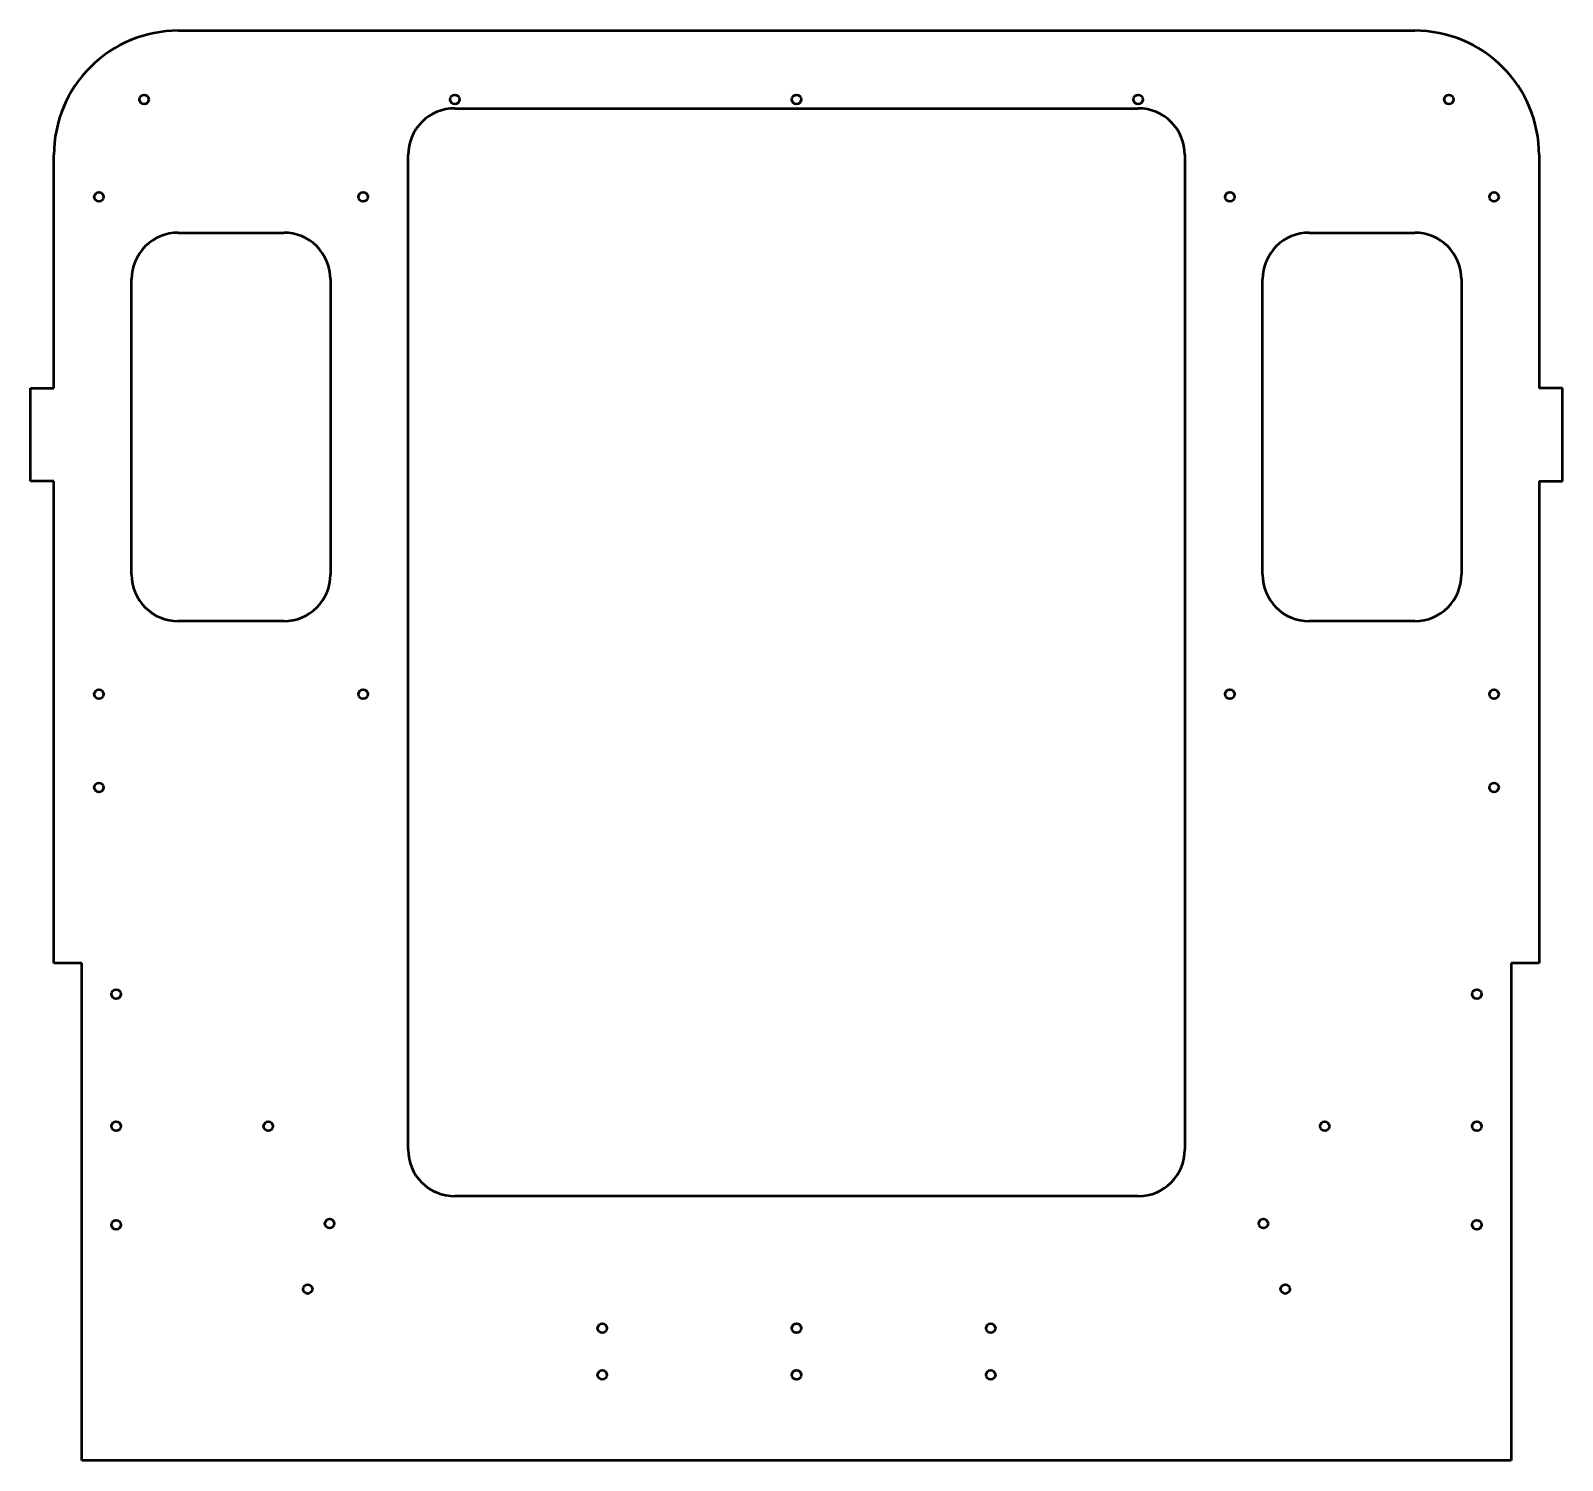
# Model space of a CAD drawing. Header units: millimetres. Extents: x -4457 to 5436, y 521 to 6420.
# Drawn here: x -1031 to -45, y 3046 to 3966 of the extents above; entities that cross this region are included whole.
import ezdxf

# ---------------------------------------------------------------- set-up
doc = ezdxf.new("R2010")
doc.units = ezdxf.units.MM
doc.header["$MEASUREMENT"] = 0
doc.layers.add('layer 1', color=7, linetype='Continuous')

msp = doc.modelspace()

# ---------------------------------------------------------------- linework, layer by layer
at = {"layer": 'layer 1', "lineweight": 50}
for points, knots in [([(-936.0222, 3966.0566), (-957.2395, 3966.0566), (-977.5878, 3957.6281), (-992.5907, 3942.6252), (-992.5907, 3942.6252), (-1007.5936, 3927.6223), (-1016.0222, 3907.274), (-1016.0222, 3886.0566)], [0, 0, 0, 0, 0.33333333, 0.33333333, 0.33333333, 0.33333333, 1, 1, 1, 1]), ([(-60.0222, 3886.0566), (-60.0222, 3907.274), (-68.4507, 3927.6223), (-83.4536, 3942.6252), (-83.4536, 3942.6252), (-98.4566, 3957.6281), (-118.8049, 3966.0566), (-140.0222, 3966.0566)], [0, 0, 0, 0, 0.33333333, 0.33333333, 0.33333333, 0.33333333, 1, 1, 1, 1]), ([(-955.0222, 3921.8066), (-955.0222, 3923.4635), (-956.3653, 3924.8066), (-958.0222, 3924.8066), (-958.0222, 3924.8066), (-959.679, 3924.8066), (-961.0222, 3923.4635), (-961.0222, 3921.8066), (-961.0222, 3921.8066), (-961.0222, 3920.1498), (-959.679, 3918.8066), (-958.0222, 3918.8066), (-958.0222, 3918.8066), (-956.3653, 3918.8066), (-955.0222, 3920.1498), (-955.0222, 3921.8066)], [0, 0, 0, 0, 0.2, 0.2, 0.2, 0.2, 0.4, 0.4, 0.4, 0.4, 0.6, 0.6, 0.6, 0.6, 1, 1, 1, 1]), ([(-755.0222, 3921.8066), (-755.0222, 3923.4635), (-756.3653, 3924.8066), (-758.0222, 3924.8066), (-758.0222, 3924.8066), (-759.679, 3924.8066), (-761.0222, 3923.4635), (-761.0222, 3921.8066), (-761.0222, 3921.8066), (-761.0222, 3920.1498), (-759.679, 3918.8066), (-758.0222, 3918.8066), (-758.0222, 3918.8066), (-756.3653, 3918.8066), (-755.0222, 3920.1498), (-755.0222, 3921.8066)], [0, 0, 0, 0, 0.2, 0.2, 0.2, 0.2, 0.4, 0.4, 0.4, 0.4, 0.6, 0.6, 0.6, 0.6, 1, 1, 1, 1]), ([(-535.0222, 3921.8066), (-535.0222, 3923.4635), (-536.3653, 3924.8066), (-538.0222, 3924.8066), (-538.0222, 3924.8066), (-539.679, 3924.8066), (-541.0222, 3923.4635), (-541.0222, 3921.8066), (-541.0222, 3921.8066), (-541.0222, 3920.1498), (-539.679, 3918.8066), (-538.0222, 3918.8066), (-538.0222, 3918.8066), (-536.3653, 3918.8066), (-535.0222, 3920.1498), (-535.0222, 3921.8066)], [0, 0, 0, 0, 0.2, 0.2, 0.2, 0.2, 0.4, 0.4, 0.4, 0.4, 0.6, 0.6, 0.6, 0.6, 1, 1, 1, 1]), ([(-315.0222, 3921.8066), (-315.0222, 3923.4635), (-316.3653, 3924.8066), (-318.0222, 3924.8066), (-318.0222, 3924.8066), (-319.679, 3924.8066), (-321.0222, 3923.4635), (-321.0222, 3921.8066), (-321.0222, 3921.8066), (-321.0222, 3920.1498), (-319.679, 3918.8066), (-318.0222, 3918.8066), (-318.0222, 3918.8066), (-316.3653, 3918.8066), (-315.0222, 3920.1498), (-315.0222, 3921.8066)], [0, 0, 0, 0, 0.2, 0.2, 0.2, 0.2, 0.4, 0.4, 0.4, 0.4, 0.6, 0.6, 0.6, 0.6, 1, 1, 1, 1]), ([(-115.0222, 3921.8066), (-115.0222, 3923.4635), (-116.3653, 3924.8066), (-118.0222, 3924.8066), (-118.0222, 3924.8066), (-119.679, 3924.8066), (-121.0222, 3923.4635), (-121.0222, 3921.8066), (-121.0222, 3921.8066), (-121.0222, 3920.1498), (-119.679, 3918.8066), (-118.0222, 3918.8066), (-118.0222, 3918.8066), (-116.3653, 3918.8066), (-115.0222, 3920.1498), (-115.0222, 3921.8066)], [0, 0, 0, 0, 0.2, 0.2, 0.2, 0.2, 0.4, 0.4, 0.4, 0.4, 0.6, 0.6, 0.6, 0.6, 1, 1, 1, 1]), ([(-758.0222, 3916.0566), (-765.9787, 3916.0566), (-773.6093, 3912.8959), (-779.2354, 3907.2698), (-779.2354, 3907.2698), (-784.8615, 3901.6438), (-788.0222, 3894.0131), (-788.0222, 3886.0566)], [0, 0, 0, 0, 0.33333333, 0.33333333, 0.33333333, 0.33333333, 1, 1, 1, 1]), ([(-288.0222, 3886.0566), (-288.0222, 3894.0131), (-291.1829, 3901.6438), (-296.809, 3907.2698), (-296.809, 3907.2698), (-302.4351, 3912.8959), (-310.0657, 3916.0566), (-318.0222, 3916.0566)], [0, 0, 0, 0, 0.33333333, 0.33333333, 0.33333333, 0.33333333, 1, 1, 1, 1]), ([(-984.0222, 3859.0566), (-984.0222, 3860.7135), (-985.3653, 3862.0566), (-987.0222, 3862.0566), (-987.0222, 3862.0566), (-988.679, 3862.0566), (-990.0222, 3860.7135), (-990.0222, 3859.0566), (-990.0222, 3859.0566), (-990.0222, 3857.3998), (-988.679, 3856.0566), (-987.0222, 3856.0566), (-987.0222, 3856.0566), (-985.3653, 3856.0566), (-984.0222, 3857.3998), (-984.0222, 3859.0566)], [0, 0, 0, 0, 0.2, 0.2, 0.2, 0.2, 0.4, 0.4, 0.4, 0.4, 0.6, 0.6, 0.6, 0.6, 1, 1, 1, 1]), ([(-814.0222, 3859.0566), (-814.0222, 3860.7135), (-815.3653, 3862.0566), (-817.0222, 3862.0566), (-817.0222, 3862.0566), (-818.679, 3862.0566), (-820.0222, 3860.7135), (-820.0222, 3859.0566), (-820.0222, 3859.0566), (-820.0222, 3857.3998), (-818.679, 3856.0566), (-817.0222, 3856.0566), (-817.0222, 3856.0566), (-815.3653, 3856.0566), (-814.0222, 3857.3998), (-814.0222, 3859.0566)], [0, 0, 0, 0, 0.2, 0.2, 0.2, 0.2, 0.4, 0.4, 0.4, 0.4, 0.6, 0.6, 0.6, 0.6, 1, 1, 1, 1]), ([(-256.0222, 3859.0566), (-256.0222, 3860.7135), (-257.3653, 3862.0566), (-259.0222, 3862.0566), (-259.0222, 3862.0566), (-260.679, 3862.0566), (-262.0222, 3860.7135), (-262.0222, 3859.0566), (-262.0222, 3859.0566), (-262.0222, 3857.3998), (-260.679, 3856.0566), (-259.0222, 3856.0566), (-259.0222, 3856.0566), (-257.3653, 3856.0566), (-256.0222, 3857.3998), (-256.0222, 3859.0566)], [0, 0, 0, 0, 0.2, 0.2, 0.2, 0.2, 0.4, 0.4, 0.4, 0.4, 0.6, 0.6, 0.6, 0.6, 1, 1, 1, 1]), ([(-86.0222, 3859.0566), (-86.0222, 3860.7135), (-87.3653, 3862.0566), (-89.0222, 3862.0566), (-89.0222, 3862.0566), (-90.679, 3862.0566), (-92.0222, 3860.7135), (-92.0222, 3859.0566), (-92.0222, 3859.0566), (-92.0222, 3857.3998), (-90.679, 3856.0566), (-89.0222, 3856.0566), (-89.0222, 3856.0566), (-87.3653, 3856.0566), (-86.0222, 3857.3998), (-86.0222, 3859.0566)], [0, 0, 0, 0, 0.2, 0.2, 0.2, 0.2, 0.4, 0.4, 0.4, 0.4, 0.6, 0.6, 0.6, 0.6, 1, 1, 1, 1]), ([(-936.0222, 3836.0566), (-943.9787, 3836.0566), (-951.6093, 3832.8959), (-957.2354, 3827.2698), (-957.2354, 3827.2698), (-962.8615, 3821.6438), (-966.0222, 3814.0131), (-966.0222, 3806.0566)], [0, 0, 0, 0, 0.33333333, 0.33333333, 0.33333333, 0.33333333, 1, 1, 1, 1]), ([(-838.0222, 3806.0566), (-838.0222, 3814.0131), (-841.1829, 3821.6438), (-846.809, 3827.2698), (-846.809, 3827.2698), (-852.4351, 3832.8959), (-860.0657, 3836.0566), (-868.0222, 3836.0566)], [0, 0, 0, 0, 0.33333333, 0.33333333, 0.33333333, 0.33333333, 1, 1, 1, 1]), ([(-208.0222, 3836.0566), (-215.9787, 3836.0566), (-223.6093, 3832.8959), (-229.2354, 3827.2698), (-229.2354, 3827.2698), (-234.8615, 3821.6438), (-238.0222, 3814.0131), (-238.0222, 3806.0566)], [0, 0, 0, 0, 0.33333333, 0.33333333, 0.33333333, 0.33333333, 1, 1, 1, 1]), ([(-110.0222, 3806.0566), (-110.0222, 3814.0131), (-113.1829, 3821.6438), (-118.809, 3827.2698), (-118.809, 3827.2698), (-124.4351, 3832.8959), (-132.0657, 3836.0566), (-140.0222, 3836.0566)], [0, 0, 0, 0, 0.33333333, 0.33333333, 0.33333333, 0.33333333, 1, 1, 1, 1]), ([(-966.0222, 3616.0566), (-966.0222, 3608.1001), (-962.8615, 3600.4695), (-957.2354, 3594.8434), (-957.2354, 3594.8434), (-951.6093, 3589.2173), (-943.9787, 3586.0566), (-936.0222, 3586.0566)], [0, 0, 0, 0, 0.33333333, 0.33333333, 0.33333333, 0.33333333, 1, 1, 1, 1]), ([(-238.0222, 3616.0566), (-238.0222, 3608.1001), (-234.8615, 3600.4695), (-229.2354, 3594.8434), (-229.2354, 3594.8434), (-223.6093, 3589.2173), (-215.9787, 3586.0566), (-208.0222, 3586.0566)], [0, 0, 0, 0, 0.33333333, 0.33333333, 0.33333333, 0.33333333, 1, 1, 1, 1]), ([(-984.0222, 3539.0566), (-984.0222, 3540.7135), (-985.3653, 3542.0566), (-987.0222, 3542.0566), (-987.0222, 3542.0566), (-988.679, 3542.0566), (-990.0222, 3540.7135), (-990.0222, 3539.0566), (-990.0222, 3539.0566), (-990.0222, 3537.3998), (-988.679, 3536.0566), (-987.0222, 3536.0566), (-987.0222, 3536.0566), (-985.3653, 3536.0566), (-984.0222, 3537.3998), (-984.0222, 3539.0566)], [0, 0, 0, 0, 0.2, 0.2, 0.2, 0.2, 0.4, 0.4, 0.4, 0.4, 0.6, 0.6, 0.6, 0.6, 1, 1, 1, 1]), ([(-814.0222, 3539.0566), (-814.0222, 3540.7135), (-815.3653, 3542.0566), (-817.0222, 3542.0566), (-817.0222, 3542.0566), (-818.679, 3542.0566), (-820.0222, 3540.7135), (-820.0222, 3539.0566), (-820.0222, 3539.0566), (-820.0222, 3537.3998), (-818.679, 3536.0566), (-817.0222, 3536.0566), (-817.0222, 3536.0566), (-815.3653, 3536.0566), (-814.0222, 3537.3998), (-814.0222, 3539.0566)], [0, 0, 0, 0, 0.2, 0.2, 0.2, 0.2, 0.4, 0.4, 0.4, 0.4, 0.6, 0.6, 0.6, 0.6, 1, 1, 1, 1]), ([(-256.0222, 3539.0566), (-256.0222, 3540.7135), (-257.3653, 3542.0566), (-259.0222, 3542.0566), (-259.0222, 3542.0566), (-260.679, 3542.0566), (-262.0222, 3540.7135), (-262.0222, 3539.0566), (-262.0222, 3539.0566), (-262.0222, 3537.3998), (-260.679, 3536.0566), (-259.0222, 3536.0566), (-259.0222, 3536.0566), (-257.3653, 3536.0566), (-256.0222, 3537.3998), (-256.0222, 3539.0566)], [0, 0, 0, 0, 0.2, 0.2, 0.2, 0.2, 0.4, 0.4, 0.4, 0.4, 0.6, 0.6, 0.6, 0.6, 1, 1, 1, 1]), ([(-86.0222, 3539.0566), (-86.0222, 3540.7135), (-87.3653, 3542.0566), (-89.0222, 3542.0566), (-89.0222, 3542.0566), (-90.679, 3542.0566), (-92.0222, 3540.7135), (-92.0222, 3539.0566), (-92.0222, 3539.0566), (-92.0222, 3537.3998), (-90.679, 3536.0566), (-89.0222, 3536.0566), (-89.0222, 3536.0566), (-87.3653, 3536.0566), (-86.0222, 3537.3998), (-86.0222, 3539.0566)], [0, 0, 0, 0, 0.2, 0.2, 0.2, 0.2, 0.4, 0.4, 0.4, 0.4, 0.6, 0.6, 0.6, 0.6, 1, 1, 1, 1]), ([(-984.0222, 3479.0566), (-984.0222, 3480.7135), (-985.3653, 3482.0566), (-987.0222, 3482.0566), (-987.0222, 3482.0566), (-988.679, 3482.0566), (-990.0222, 3480.7135), (-990.0222, 3479.0566), (-990.0222, 3479.0566), (-990.0222, 3477.3998), (-988.679, 3476.0566), (-987.0222, 3476.0566), (-987.0222, 3476.0566), (-985.3653, 3476.0566), (-984.0222, 3477.3998), (-984.0222, 3479.0566)], [0, 0, 0, 0, 0.2, 0.2, 0.2, 0.2, 0.4, 0.4, 0.4, 0.4, 0.6, 0.6, 0.6, 0.6, 1, 1, 1, 1]), ([(-86.0222, 3479.0566), (-86.0222, 3480.7135), (-87.3653, 3482.0566), (-89.0222, 3482.0566), (-89.0222, 3482.0566), (-90.679, 3482.0566), (-92.0222, 3480.7135), (-92.0222, 3479.0566), (-92.0222, 3479.0566), (-92.0222, 3477.3998), (-90.679, 3476.0566), (-89.0222, 3476.0566), (-89.0222, 3476.0566), (-87.3653, 3476.0566), (-86.0222, 3477.3998), (-86.0222, 3479.0566)], [0, 0, 0, 0, 0.2, 0.2, 0.2, 0.2, 0.4, 0.4, 0.4, 0.4, 0.6, 0.6, 0.6, 0.6, 1, 1, 1, 1]), ([(-973.0222, 3346.0566), (-973.0222, 3347.7135), (-974.3653, 3349.0566), (-976.0222, 3349.0566), (-976.0222, 3349.0566), (-977.679, 3349.0566), (-979.0222, 3347.7135), (-979.0222, 3346.0566), (-979.0222, 3346.0566), (-979.0222, 3344.3998), (-977.679, 3343.0566), (-976.0222, 3343.0566), (-976.0222, 3343.0566), (-974.3653, 3343.0566), (-973.0222, 3344.3998), (-973.0222, 3346.0566)], [0, 0, 0, 0, 0.2, 0.2, 0.2, 0.2, 0.4, 0.4, 0.4, 0.4, 0.6, 0.6, 0.6, 0.6, 1, 1, 1, 1]), ([(-97.0222, 3346.0566), (-97.0222, 3347.7135), (-98.3653, 3349.0566), (-100.0222, 3349.0566), (-100.0222, 3349.0566), (-101.679, 3349.0566), (-103.0222, 3347.7135), (-103.0222, 3346.0566), (-103.0222, 3346.0566), (-103.0222, 3344.3998), (-101.679, 3343.0566), (-100.0222, 3343.0566), (-100.0222, 3343.0566), (-98.3653, 3343.0566), (-97.0222, 3344.3998), (-97.0222, 3346.0566)], [0, 0, 0, 0, 0.2, 0.2, 0.2, 0.2, 0.4, 0.4, 0.4, 0.4, 0.6, 0.6, 0.6, 0.6, 1, 1, 1, 1]), ([(-973.0222, 3261.0566), (-973.0222, 3262.7135), (-974.3653, 3264.0566), (-976.0222, 3264.0566), (-976.0222, 3264.0566), (-977.679, 3264.0566), (-979.0222, 3262.7135), (-979.0222, 3261.0566), (-979.0222, 3261.0566), (-979.0222, 3259.3998), (-977.679, 3258.0566), (-976.0222, 3258.0566), (-976.0222, 3258.0566), (-974.3653, 3258.0566), (-973.0222, 3259.3998), (-973.0222, 3261.0566)], [0, 0, 0, 0, 0.2, 0.2, 0.2, 0.2, 0.4, 0.4, 0.4, 0.4, 0.6, 0.6, 0.6, 0.6, 1, 1, 1, 1]), ([(-875.0222, 3261.0566), (-875.0222, 3262.7135), (-876.3653, 3264.0566), (-878.0222, 3264.0566), (-878.0222, 3264.0566), (-879.679, 3264.0566), (-881.0222, 3262.7135), (-881.0222, 3261.0566), (-881.0222, 3261.0566), (-881.0222, 3259.3998), (-879.679, 3258.0566), (-878.0222, 3258.0566), (-878.0222, 3258.0566), (-876.3653, 3258.0566), (-875.0222, 3259.3998), (-875.0222, 3261.0566)], [0, 0, 0, 0, 0.2, 0.2, 0.2, 0.2, 0.4, 0.4, 0.4, 0.4, 0.6, 0.6, 0.6, 0.6, 1, 1, 1, 1]), ([(-195.0222, 3261.0566), (-195.0222, 3262.7135), (-196.3653, 3264.0566), (-198.0222, 3264.0566), (-198.0222, 3264.0566), (-199.679, 3264.0566), (-201.0222, 3262.7135), (-201.0222, 3261.0566), (-201.0222, 3261.0566), (-201.0222, 3259.3998), (-199.679, 3258.0566), (-198.0222, 3258.0566), (-198.0222, 3258.0566), (-196.3653, 3258.0566), (-195.0222, 3259.3998), (-195.0222, 3261.0566)], [0, 0, 0, 0, 0.2, 0.2, 0.2, 0.2, 0.4, 0.4, 0.4, 0.4, 0.6, 0.6, 0.6, 0.6, 1, 1, 1, 1]), ([(-97.0222, 3261.0566), (-97.0222, 3262.7135), (-98.3653, 3264.0566), (-100.0222, 3264.0566), (-100.0222, 3264.0566), (-101.679, 3264.0566), (-103.0222, 3262.7135), (-103.0222, 3261.0566), (-103.0222, 3261.0566), (-103.0222, 3259.3998), (-101.679, 3258.0566), (-100.0222, 3258.0566), (-100.0222, 3258.0566), (-98.3653, 3258.0566), (-97.0222, 3259.3998), (-97.0222, 3261.0566)], [0, 0, 0, 0, 0.2, 0.2, 0.2, 0.2, 0.4, 0.4, 0.4, 0.4, 0.6, 0.6, 0.6, 0.6, 1, 1, 1, 1]), ([(-788.0222, 3246.0566), (-788.0222, 3238.1001), (-784.8615, 3230.4695), (-779.2354, 3224.8434), (-779.2354, 3224.8434), (-773.6093, 3219.2173), (-765.9787, 3216.0566), (-758.0222, 3216.0566)], [0, 0, 0, 0, 0.33333333, 0.33333333, 0.33333333, 0.33333333, 1, 1, 1, 1]), ([(-972.9139, 3197.6646), (-972.9139, 3199.3214), (-974.257, 3200.6646), (-975.9139, 3200.6646), (-975.9139, 3200.6646), (-977.5707, 3200.6646), (-978.9139, 3199.3215), (-978.9139, 3197.6646), (-978.9139, 3197.6646), (-978.9139, 3196.0078), (-977.5708, 3194.6646), (-975.9139, 3194.6646), (-975.9139, 3194.6646), (-974.2571, 3194.6646), (-972.9139, 3196.0077), (-972.9139, 3197.6646)], [0, 0, 0, 0, 0.2, 0.2, 0.2, 0.2, 0.4, 0.4, 0.4, 0.4, 0.6, 0.6, 0.6, 0.6, 1, 1, 1, 1]), ([(-835.5473, 3198.3867), (-835.5473, 3200.0436), (-836.8904, 3201.3867), (-838.5473, 3201.3867), (-838.5473, 3201.3867), (-840.2041, 3201.3867), (-841.5473, 3200.0436), (-841.5473, 3198.3868), (-841.5473, 3198.3868), (-841.5473, 3196.7299), (-840.2041, 3195.3868), (-838.5473, 3195.3867), (-838.5473, 3195.3867), (-836.8904, 3195.3867), (-835.5473, 3196.7299), (-835.5473, 3198.3867)], [0, 0, 0, 0, 0.2, 0.2, 0.2, 0.2, 0.4, 0.4, 0.4, 0.4, 0.6, 0.6, 0.6, 0.6, 1, 1, 1, 1]), ([(-234.4971, 3198.3867), (-234.4971, 3200.0436), (-235.8402, 3201.3867), (-237.4971, 3201.3867), (-237.4971, 3201.3867), (-239.1539, 3201.3867), (-240.4971, 3200.0436), (-240.4971, 3198.3868), (-240.4971, 3198.3868), (-240.4971, 3196.7299), (-239.154, 3195.3868), (-237.4971, 3195.3867), (-237.4971, 3195.3867), (-235.8402, 3195.3867), (-234.4971, 3196.7299), (-234.4971, 3198.3867)], [0, 0, 0, 0, 0.2, 0.2, 0.2, 0.2, 0.4, 0.4, 0.4, 0.4, 0.6, 0.6, 0.6, 0.6, 1, 1, 1, 1]), ([(-97.1305, 3197.6646), (-97.1305, 3199.3214), (-98.4736, 3200.6646), (-100.1305, 3200.6646), (-100.1305, 3200.6646), (-101.7873, 3200.6646), (-103.1305, 3199.3215), (-103.1305, 3197.6646), (-103.1305, 3197.6646), (-103.1305, 3196.0078), (-101.7873, 3194.6646), (-100.1305, 3194.6646), (-100.1305, 3194.6646), (-98.4736, 3194.6646), (-97.1305, 3196.0077), (-97.1305, 3197.6646)], [0, 0, 0, 0, 0.2, 0.2, 0.2, 0.2, 0.4, 0.4, 0.4, 0.4, 0.6, 0.6, 0.6, 0.6, 1, 1, 1, 1]), ([(-849.668, 3156.3069), (-849.668, 3157.9638), (-851.0112, 3159.3069), (-852.668, 3159.3069), (-852.668, 3159.3069), (-854.3249, 3159.3069), (-855.668, 3157.9638), (-855.668, 3156.3069), (-855.668, 3156.3069), (-855.668, 3154.6501), (-854.3249, 3153.3069), (-852.668, 3153.3069), (-852.668, 3153.3069), (-851.0112, 3153.3069), (-849.668, 3154.6501), (-849.668, 3156.3069)], [0, 0, 0, 0, 0.2, 0.2, 0.2, 0.2, 0.4, 0.4, 0.4, 0.4, 0.6, 0.6, 0.6, 0.6, 1, 1, 1, 1]), ([(-220.3763, 3156.3069), (-220.3763, 3157.9638), (-221.7195, 3159.3069), (-223.3763, 3159.3069), (-223.3763, 3159.3069), (-225.0332, 3159.3069), (-226.3763, 3157.9638), (-226.3763, 3156.3069), (-226.3763, 3156.3069), (-226.3763, 3154.6501), (-225.0332, 3153.3069), (-223.3764, 3153.3069), (-223.3764, 3153.3069), (-221.7195, 3153.3069), (-220.3764, 3154.6501), (-220.3763, 3156.3069)], [0, 0, 0, 0, 0.2, 0.2, 0.2, 0.2, 0.4, 0.4, 0.4, 0.4, 0.6, 0.6, 0.6, 0.6, 1, 1, 1, 1]), ([(-660.0222, 3131.0566), (-660.0222, 3132.7135), (-661.3653, 3134.0566), (-663.0222, 3134.0566), (-663.0222, 3134.0566), (-664.679, 3134.0566), (-666.0222, 3132.7135), (-666.0222, 3131.0566), (-666.0222, 3131.0566), (-666.0222, 3129.3998), (-664.679, 3128.0566), (-663.0222, 3128.0566), (-663.0222, 3128.0566), (-661.3653, 3128.0566), (-660.0222, 3129.3998), (-660.0222, 3131.0566)], [0, 0, 0, 0, 0.2, 0.2, 0.2, 0.2, 0.4, 0.4, 0.4, 0.4, 0.6, 0.6, 0.6, 0.6, 1, 1, 1, 1]), ([(-535.0222, 3131.0566), (-535.0222, 3132.7135), (-536.3653, 3134.0566), (-538.0222, 3134.0566), (-538.0222, 3134.0566), (-539.679, 3134.0566), (-541.0222, 3132.7135), (-541.0222, 3131.0566), (-541.0222, 3131.0566), (-541.0222, 3129.3998), (-539.679, 3128.0566), (-538.0222, 3128.0566), (-538.0222, 3128.0566), (-536.3653, 3128.0566), (-535.0222, 3129.3998), (-535.0222, 3131.0566)], [0, 0, 0, 0, 0.2, 0.2, 0.2, 0.2, 0.4, 0.4, 0.4, 0.4, 0.6, 0.6, 0.6, 0.6, 1, 1, 1, 1]), ([(-410.0222, 3131.0566), (-410.0222, 3132.7135), (-411.3653, 3134.0566), (-413.0222, 3134.0566), (-413.0222, 3134.0566), (-414.679, 3134.0566), (-416.0222, 3132.7135), (-416.0222, 3131.0566), (-416.0222, 3131.0566), (-416.0222, 3129.3998), (-414.679, 3128.0566), (-413.0222, 3128.0566), (-413.0222, 3128.0566), (-411.3653, 3128.0566), (-410.0222, 3129.3998), (-410.0222, 3131.0566)], [0, 0, 0, 0, 0.2, 0.2, 0.2, 0.2, 0.4, 0.4, 0.4, 0.4, 0.6, 0.6, 0.6, 0.6, 1, 1, 1, 1]), ([(-660.0222, 3101.0566), (-660.0222, 3102.7135), (-661.3653, 3104.0566), (-663.0222, 3104.0566), (-663.0222, 3104.0566), (-664.679, 3104.0566), (-666.0222, 3102.7135), (-666.0222, 3101.0566), (-666.0222, 3101.0566), (-666.0222, 3099.3998), (-664.679, 3098.0566), (-663.0222, 3098.0566), (-663.0222, 3098.0566), (-661.3653, 3098.0566), (-660.0222, 3099.3998), (-660.0222, 3101.0566)], [0, 0, 0, 0, 0.2, 0.2, 0.2, 0.2, 0.4, 0.4, 0.4, 0.4, 0.6, 0.6, 0.6, 0.6, 1, 1, 1, 1]), ([(-535.0222, 3101.0566), (-535.0222, 3102.7135), (-536.3653, 3104.0566), (-538.0222, 3104.0566), (-538.0222, 3104.0566), (-539.679, 3104.0566), (-541.0222, 3102.7135), (-541.0222, 3101.0566), (-541.0222, 3101.0566), (-541.0222, 3099.3998), (-539.679, 3098.0566), (-538.0222, 3098.0566), (-538.0222, 3098.0566), (-536.3653, 3098.0566), (-535.0222, 3099.3998), (-535.0222, 3101.0566)], [0, 0, 0, 0, 0.2, 0.2, 0.2, 0.2, 0.4, 0.4, 0.4, 0.4, 0.6, 0.6, 0.6, 0.6, 1, 1, 1, 1]), ([(-410.0222, 3101.0566), (-410.0222, 3102.7135), (-411.3653, 3104.0566), (-413.0222, 3104.0566), (-413.0222, 3104.0566), (-414.679, 3104.0566), (-416.0222, 3102.7135), (-416.0222, 3101.0566), (-416.0222, 3101.0566), (-416.0222, 3099.3998), (-414.679, 3098.0566), (-413.0222, 3098.0566), (-413.0222, 3098.0566), (-411.3653, 3098.0566), (-410.0222, 3099.3998), (-410.0222, 3101.0566)], [0, 0, 0, 0, 0.2, 0.2, 0.2, 0.2, 0.4, 0.4, 0.4, 0.4, 0.6, 0.6, 0.6, 0.6, 1, 1, 1, 1])]:
    msp.add_open_spline(points, degree=3, knots=knots, dxfattribs=at)
for points in [[(-936.0222, 3966.0566), (-936.0222, 3966.0566), (-140.0222, 3966.0566), (-140.0222, 3966.0566)], [(-758.0222, 3916.0566), (-758.0222, 3916.0566), (-318.0222, 3916.0566), (-318.0222, 3916.0566)], [(-1016.0222, 3736.0566), (-1016.0222, 3736.0566), (-1016.0222, 3886.0566), (-1016.0222, 3886.0566)], [(-788.0222, 3246.0566), (-788.0222, 3246.0566), (-788.0222, 3886.0566), (-788.0222, 3886.0566)], [(-288.0222, 3886.0566), (-288.0222, 3886.0566), (-288.0222, 3246.0566), (-288.0222, 3246.0566)], [(-60.0222, 3886.0566), (-60.0222, 3886.0566), (-60.0222, 3736.0566), (-60.0222, 3736.0566)], [(-936.0222, 3836.0566), (-936.0222, 3836.0566), (-868.0222, 3836.0566), (-868.0222, 3836.0566)], [(-208.0222, 3836.0566), (-208.0222, 3836.0566), (-140.0222, 3836.0566), (-140.0222, 3836.0566)], [(-966.0222, 3616.0566), (-966.0222, 3616.0566), (-966.0222, 3806.0566), (-966.0222, 3806.0566)], [(-838.0222, 3806.0566), (-838.0222, 3806.0566), (-838.0222, 3616.0566), (-838.0222, 3616.0566)], [(-238.0222, 3616.0566), (-238.0222, 3616.0566), (-238.0222, 3806.0566), (-238.0222, 3806.0566)], [(-110.0222, 3806.0566), (-110.0222, 3806.0566), (-110.0222, 3616.0566), (-110.0222, 3616.0566)], [(-1031.0222, 3736.0566), (-1031.0222, 3736.0566), (-1016.0222, 3736.0566), (-1016.0222, 3736.0566)], [(-1031.0222, 3676.0566), (-1031.0222, 3676.0566), (-1031.0222, 3736.0566), (-1031.0222, 3736.0566)], [(-45.0222, 3736.0566), (-45.0222, 3736.0566), (-60.0222, 3736.0566), (-60.0222, 3736.0566)], [(-45.0222, 3676.0566), (-45.0222, 3676.0566), (-45.0222, 3736.0566), (-45.0222, 3736.0566)], [(-1016.0222, 3676.0566), (-1016.0222, 3676.0566), (-1031.0222, 3676.0566), (-1031.0222, 3676.0566)], [(-1016.0222, 3366.0566), (-1016.0222, 3366.0566), (-1016.0222, 3676.0566), (-1016.0222, 3676.0566)], [(-60.0222, 3676.0566), (-60.0222, 3676.0566), (-45.0222, 3676.0566), (-45.0222, 3676.0566)], [(-60.0222, 3676.0566), (-60.0222, 3676.0566), (-60.0222, 3366.0566), (-60.0222, 3366.0566)], [(-868.0222, 3586.0566), (-851.4537, 3586.0566), (-838.0223, 3599.488), (-838.0222, 3616.0565)], [(-140.0222, 3586.0566), (-123.4537, 3586.0566), (-110.0223, 3599.488), (-110.0222, 3616.0565)], [(-868.0222, 3586.0566), (-868.0222, 3586.0566), (-936.0222, 3586.0566), (-936.0222, 3586.0566)], [(-140.0222, 3586.0566), (-140.0222, 3586.0566), (-208.0222, 3586.0566), (-208.0222, 3586.0566)], [(-998.0222, 3366.0566), (-998.0222, 3366.0566), (-1016.0222, 3366.0566), (-1016.0222, 3366.0566)], [(-998.0222, 3046.0566), (-998.0222, 3046.0566), (-998.0222, 3366.0566), (-998.0222, 3366.0566)], [(-78.0222, 3366.0566), (-78.0222, 3366.0566), (-78.0222, 3046.0566), (-78.0222, 3046.0566)], [(-60.0222, 3366.0566), (-60.0222, 3366.0566), (-78.0222, 3366.0566), (-78.0222, 3366.0566)], [(-318.0222, 3216.0566), (-301.4537, 3216.0566), (-288.0223, 3229.488), (-288.0222, 3246.0565)], [(-318.0222, 3216.0566), (-318.0222, 3216.0566), (-758.0222, 3216.0566), (-758.0222, 3216.0566)], [(-78.0222, 3046.0566), (-78.0222, 3046.0566), (-998.0222, 3046.0566), (-998.0222, 3046.0566)]]:
    msp.add_open_spline(points, degree=3, dxfattribs=at)

doc.saveas('drawing.dxf')
